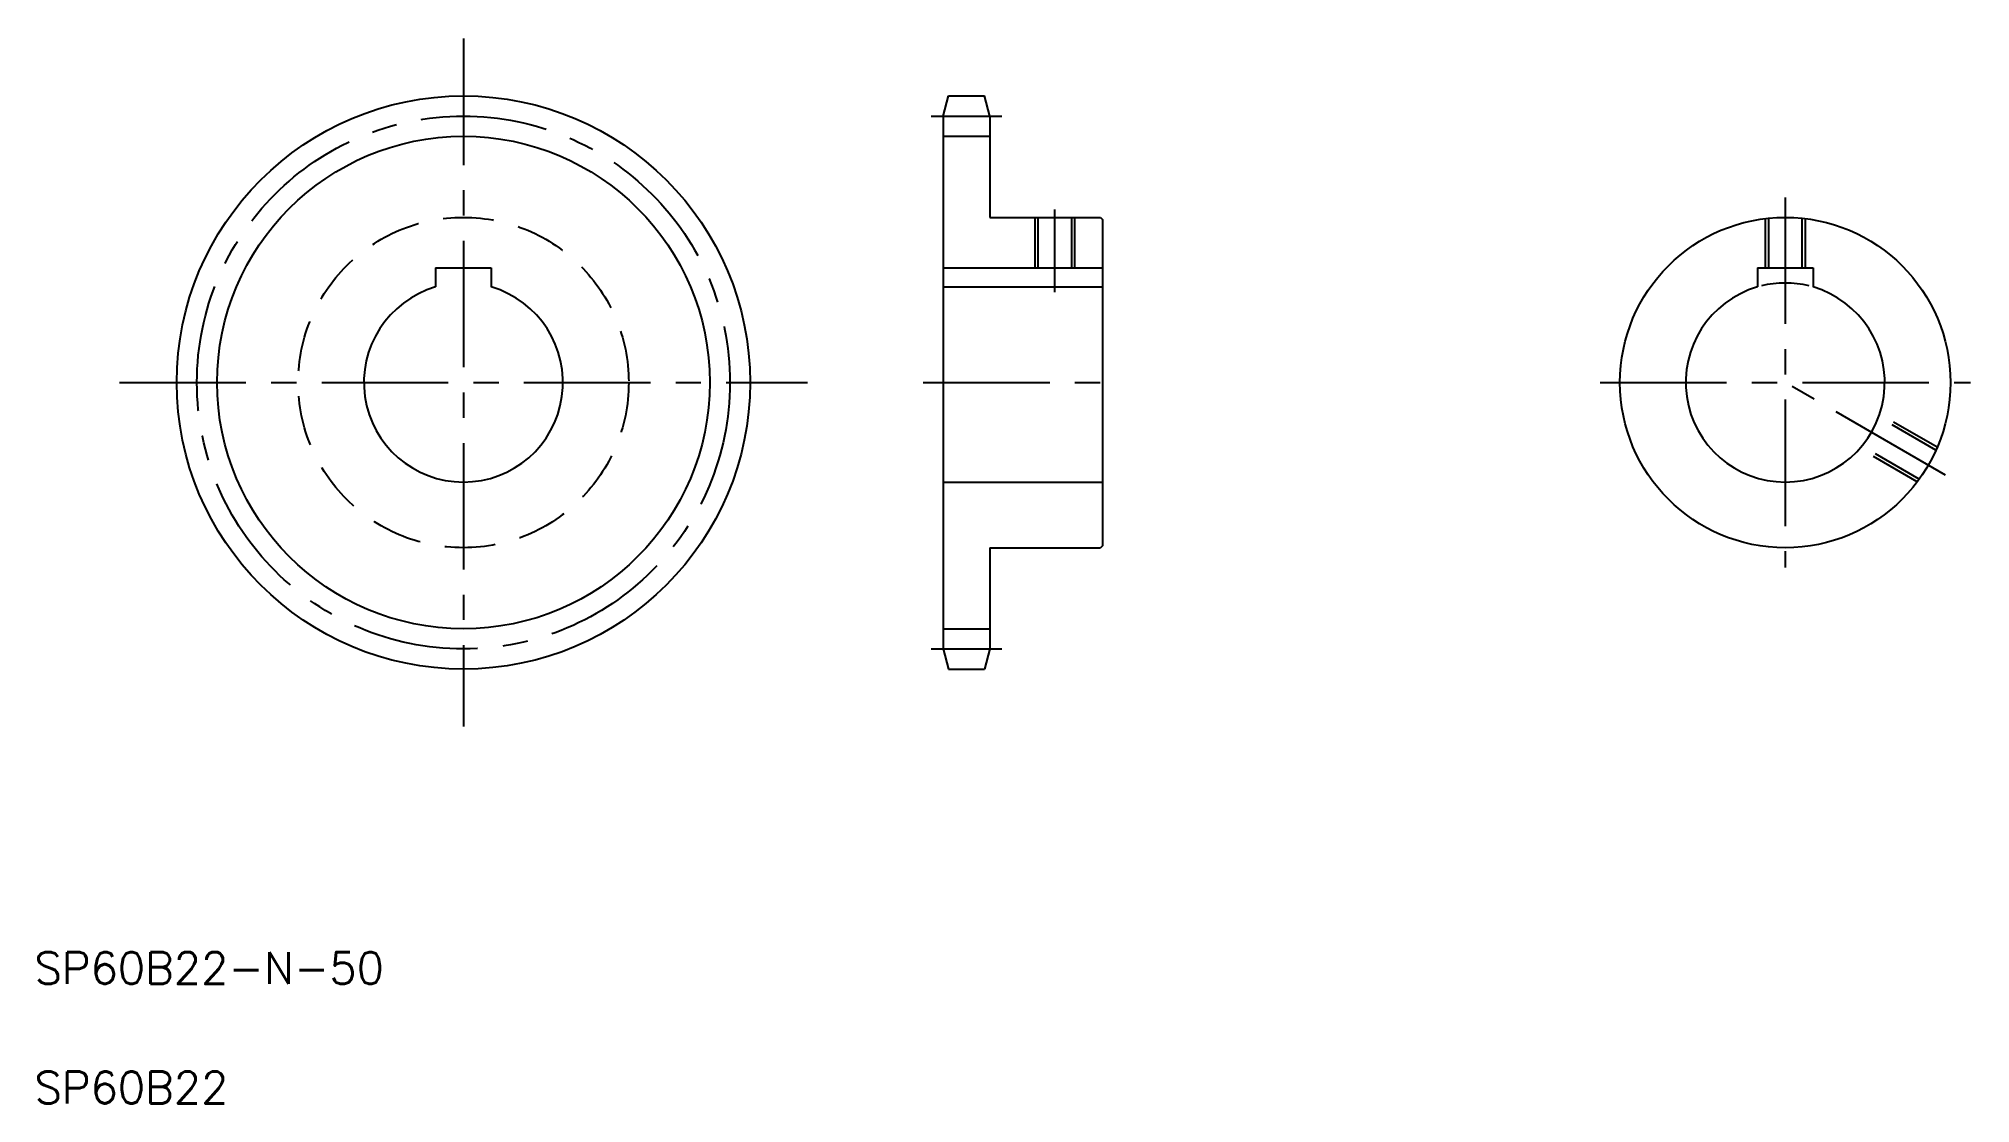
# Model space of a CAD drawing. Extents: x 21 to 506, y 20 to 288.
import ezdxf

# ---------------------------------------------------------------- set-up
doc = ezdxf.new("R2010")
doc.units = 0
doc.linetypes.add('CENTER', pattern=[50.8, 31.75, -6.35, 6.35, -6.35])
doc.linetypes.add('DASHED', pattern=[19.05, 12.7, -6.35])
doc.layers.get('0').update_dxf_attribs({"linetype": 'CONTINUOUS'})
doc.layers.add('CENTER', color=1, linetype='CENTER')
doc.styles.get("Standard").update_dxf_attribs({"font": 'txt', "bigfont": 'BIGFONT'})

msp = doc.modelspace()

# ---------------------------------------------------------------- linework, layer by layer
at = {"color": 7, "linetype": 'CONTINUOUS'}
for p, q in [((248.2, 268.04), (249.55, 273.11)), ((249.55, 273.11), (258.54, 273.11)), ((259.9, 268.04), (258.54, 273.11)), ((248.2, 268.04), (248.2, 134.18)), ((259.9, 268.04), (259.9, 242.61)), ((248.2, 262.97), (259.9, 262.97)), ((259.9, 242.61), (287.7, 242.61)), ((272, 242.61), (272, 229.91)), ((280.4, 242.61), (280.4, 229.91)), ((287.7, 242.61), (288.2, 242.11)), ((288.2, 242.11), (288.2, 160.11)), ((120.72, 229.91), (134.72, 229.91)), ((120.72, 229.91), (120.72, 225.11)), ((134.72, 229.91), (134.72, 225.11)), ((248.2, 229.91), (288.2, 229.91)), ((452.68, 229.91), (466.68, 229.91)), ((452.68, 229.91), (452.68, 225.11)), ((466.68, 229.91), (466.68, 225.11)), ((248.2, 225.11), (288.2, 225.11)), ((248.2, 176.11), (288.2, 176.11)), ((288.2, 160.11), (287.7, 159.61)), ((259.9, 159.61), (259.9, 134.18)), ((259.9, 159.61), (287.7, 159.61)), ((266.85, 159.61), (266.85, 159.61)), ((273.8, 159.61), (273.8, 159.61)), ((248.2, 139.25), (259.9, 139.25)), ((248.2, 134.18), (249.55, 129.11)), ((259.9, 134.18), (258.54, 129.11)), ((249.55, 129.11), (258.54, 129.11))]:
    msp.add_line(p, q, dxfattribs=at)
at = {"color": 3, "linetype": 'CONTINUOUS'}
for p, q in [((271.2, 242.61), (271.2, 229.91)), ((281.2, 242.61), (281.2, 229.91))]:
    msp.add_line(p, q, dxfattribs=at)
at = {"color": 3, "linetype": 'DASHED'}
for p, q in [((454.68, 242.31), (454.68, 229.91)), ((455.48, 242.42), (455.48, 229.91)), ((463.88, 242.42), (463.88, 229.91)), ((464.68, 242.31), (464.68, 229.91)), ((497.53, 184.11), (483.12, 192.43)), ((497.85, 184.84), (483.39, 193.19)), ((492.85, 176.18), (478.39, 184.53)), ((493.33, 176.83), (478.92, 185.15))]:
    msp.add_line(p, q, dxfattribs=at)
at = {"color": 7, "linetype": 'CONTINUOUS'}
for centre, radius in [((127.72, 201.11), 72), ((459.68, 201.11), 41.5)]:
    msp.add_circle(centre, radius, dxfattribs=at)
at = {"color": 3, "linetype": 'CONTINUOUS'}
msp.add_circle((127.72, 201.11), 61.86, dxfattribs=at)
at = {"color": 3, "linetype": 'DASHED'}
msp.add_circle((127.72, 201.11), 41.5, dxfattribs=at)
at = {"color": 7, "linetype": 'CONTINUOUS'}
for centre in [(127.72, 201.11), (459.68, 201.11)]:
    msp.add_arc(centre, 25, 106.2602, 73.7398, dxfattribs=at)
at = {"color": 3, "linetype": 'CONTINUOUS'}
msp.add_arc((459.68, 201.11), 25, 76.1135, 103.8865, dxfattribs=at)
at = {"layer": 'CENTER', "color": 1, "linetype": 'CENTER'}
for p, q in [((127.72, 287.51), (127.72, 114.71)), ((245.2, 268.04), (262.9, 268.04)), ((459.68, 247.61), (459.68, 154.61)), ((276.2, 244.61), (276.2, 223.81)), ((41.32, 201.11), (214.12, 201.11)), ((243.2, 201.11), (293.2, 201.11)), ((413.18, 201.11), (506.18, 201.11)), ((499.95, 177.86), (459.68, 201.11)), ((245.2, 134.18), (262.9, 134.18))]:
    msp.add_line(p, q, dxfattribs=at)
msp.add_circle((127.72, 201.11), 66.93, dxfattribs=at)

# ---------------------------------------------------------------- texts
at = {"color": 7, "linetype": 'CONTINUOUS'}
for s, p in [('SP60B22-N-50', (20, 50)), ('SP60B22', (20, 20))]:
    msp.add_text(s, height=8, dxfattribs=at).set_placement(p)

doc.saveas('drawing.dxf')
